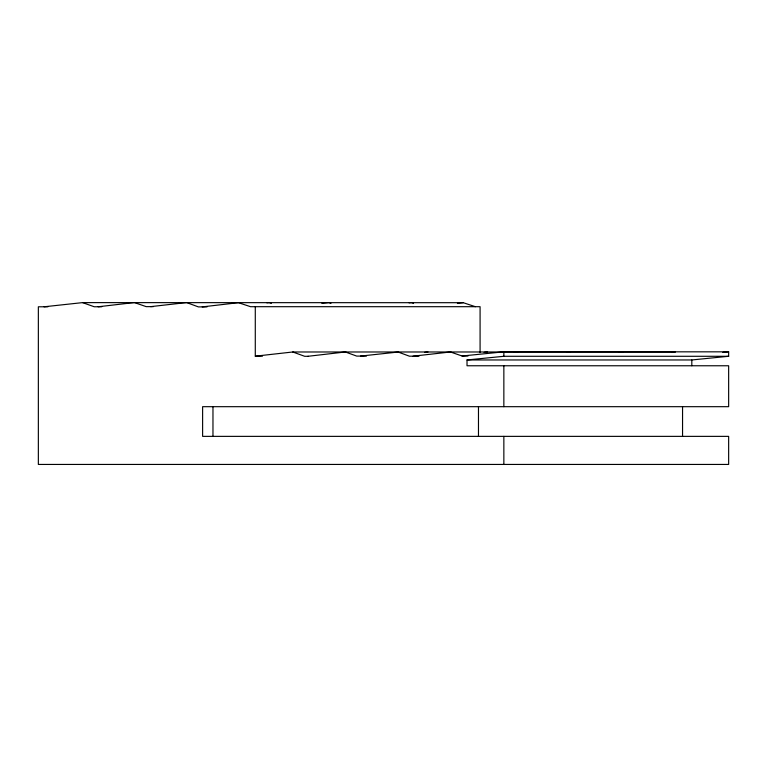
<?xml version="1.0" encoding="UTF-8"?>
<svg xmlns="http://www.w3.org/2000/svg" width="767" height="767" viewBox="0 0 767 767"><rect width="100%" height="100%" fill="white"/><g stroke="black" fill="none" stroke-linecap="round" stroke-linejoin="round"><path stroke-width="1.15" d="M98.186 306.762L134.398 302.562L146.171 306.637L153.342 306.637M202.239 306.896L238.441 302.697L250.569 306.695L480.084 306.695L480.084 352.609M457.4 303.368L463.239 302.697L475.367 306.695M307.912 356.3L345.371 351.976L356.684 356.089L366.482 356.089M424.506 352.379L427.976 351.976M484.102 352.379L487.563 351.976M566.66 352.379L570.169 351.976M150.658 306.637L186.592 302.572L198.385 306.896L207.023 306.896M266.887 302.831L269.198 302.572L271.345 303.358M321.872 303.358L328.784 302.572L330.932 303.358M409.07 302.84L411.39 302.572L413.538 303.358M255.286 306.695L255.286 356.185L292.773 351.986L675.267 351.976L671.758 352.369M413.029 356.185L450.469 351.976L462.06 356.003L468.033 356.003M514.053 352.379L517.572 351.986M44.055 306.79L82.577 302.62L463.239 302.697M360.5 356.089L398.14 352.043L409.405 356.185L419.012 356.185M619.4 352.427L622.929 352.043M462.06 356.003L503.852 351.832L728.65 351.832L728.65 356.291L691.815 359.963L467.017 359.963L467.017 365.763L728.65 365.763L728.65 406.683L202.613 406.683L202.613 436.365L728.65 436.365L728.65 464.438L38.35 464.438L38.35 306.79L47.918 306.79M467.017 359.963L503.852 356.291L728.65 356.291M722.85 352.408L728.65 351.832M101.771 306.762L94.245 306.762L82.577 302.62M255.286 356.185L262.458 356.185M308.267 356.3L304.681 356.3L292.773 351.986M691.815 359.963L691.815 365.763M682.553 406.683L682.553 436.365M503.852 351.832L503.852 356.291M503.852 365.763L503.852 406.683M503.852 436.365L503.852 464.438M478.474 406.683L478.474 436.365M212.967 406.683L212.967 436.365"/></g></svg>
